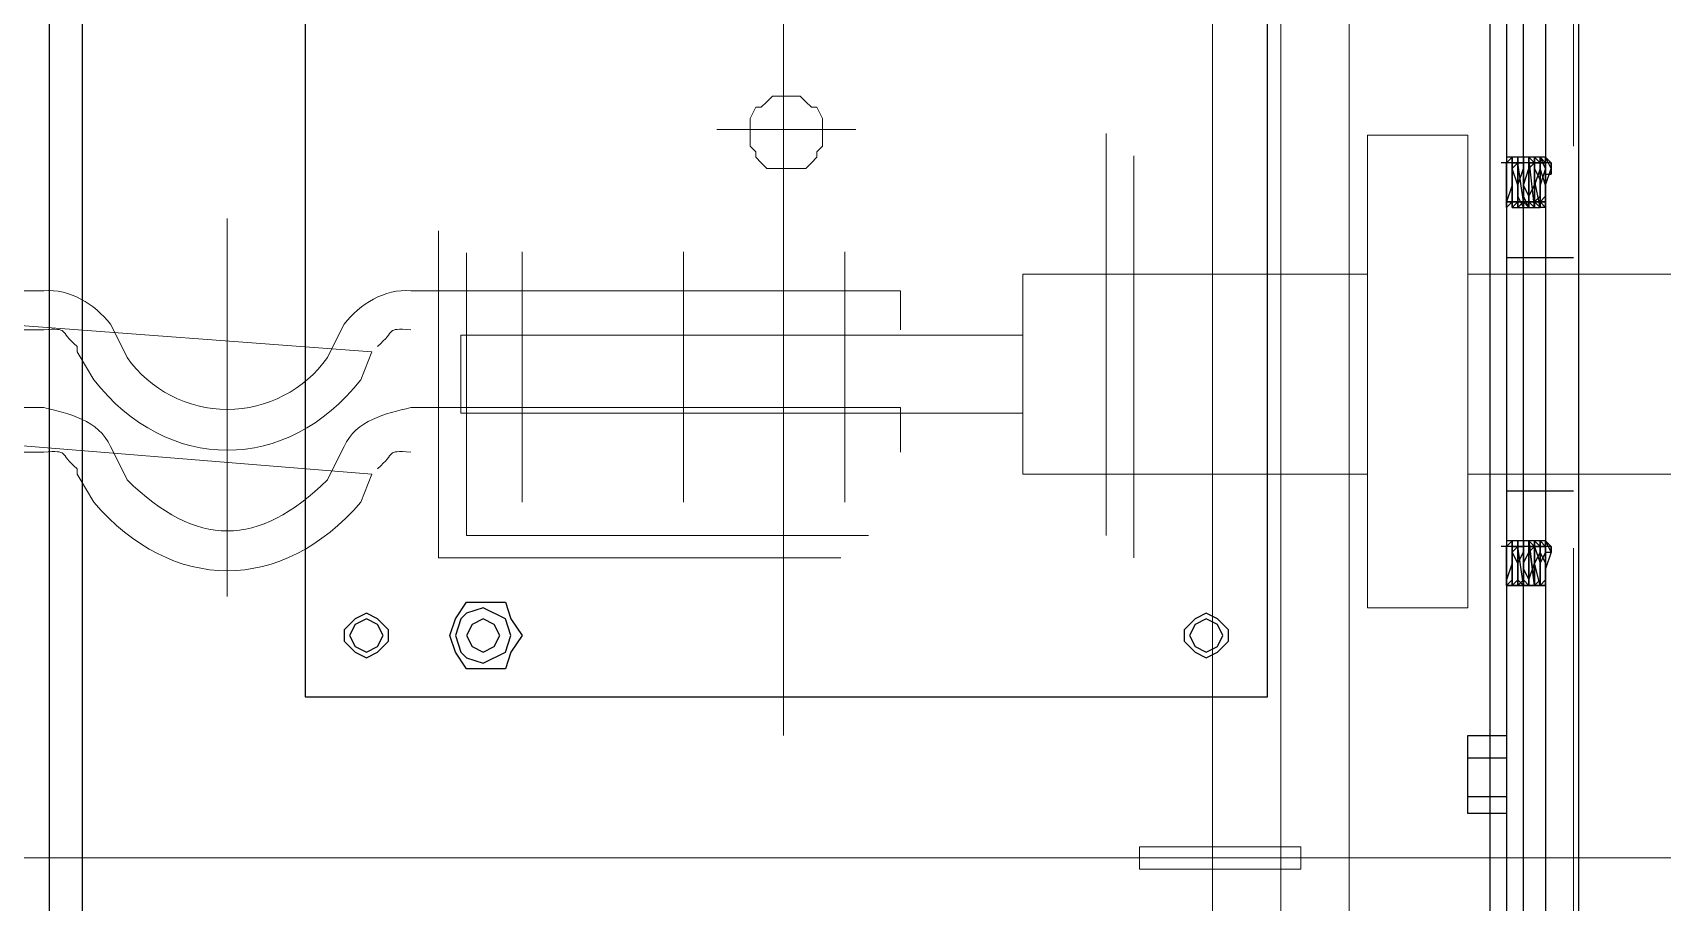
# Model space of a CAD drawing. Header units: metres. Extents: x 531759 to 532310, y 2675082 to 2675319.
# Drawn here: x 532023.9129 to 532024.3181, y 2675224.3689 to 2675224.5853 of the extents above; entities that cross this region are included whole.
import ezdxf

# ---------------------------------------------------------------- set-up
doc = ezdxf.new("R2010")
doc.units = ezdxf.units.M
doc.header["$MEASUREMENT"] = 0
doc.linetypes.add('CENTER2', pattern=[1.125, 0.75, -0.125, 0.125, -0.125])
doc.linetypes.add('PDF_IMPORT', pattern=[1, 0.8, -0.2])
doc.layers.add('IDT', color=7, linetype='Continuous')

# ---------------------------------------------------------------- blocks, each defined once
blk = doc.blocks.new('IDT')
at = {"layer": 'IDT', "color": 0, "linetype": 'CENTER2', "lineweight": 0, "ltscale": 500}
blk.add_line((16.70803310315731, 10.36062258859727), (16.70803310315731, 14.23018017940024), dxfattribs=at)
blk.add_line((16.70803310315731, 10.36062258859727), (16.70803310315731, 14.23018017940024), dxfattribs=at)
at = {"layer": 'IDT', "color": 0, "lineweight": 0}
for p, q in [((16.72503310315713, 10.36062258859727), (16.72503310315713, 14.23018017940024)), ((16.72503310315713, 10.36062258859727), (16.72503310315713, 14.23018017940024)), ((16.69103310315748, 10.36062258859727), (16.69103310315748, 13.10362258859652)), ((16.69103310315748, 10.36062258859727), (16.69103310315748, 13.10362258859652)), ((16.93405344147621, 10.78340298726027), (16.93681974231529, 10.79031873935844)), ((17.00736041371627, 10.78340298726027), (17.00321096245742, 10.79031873935844)), ((16.94235234399392, 10.77925353600142), (16.945118644833, 10.78478613767982)), ((16.99767836077879, 10.77925353600142), (16.99491205993971, 10.78478613767982)), ((17.00736041371627, 10.78201983684073), (17.00736041371627, 10.78340298726027)), ((16.80265415161173, 10.76680518222486), (16.80265415161173, 10.77787038558188)), ((16.94096919357415, 10.77648723516211), (16.94235234399392, 10.77925353600142)), ((16.99906151119856, 10.77648723516211), (16.99767836077879, 10.77925353600142)), ((17.13737655316098, 10.77787038558188), (17.01565931623398, 10.77787038558188)), ((16.92437138853873, 10.76680518222486), (16.80265415161173, 10.76680518222486)), ((17.13737655316098, 10.76680518222486), (17.01565931623398, 10.76680518222486)), ((16.93405344147621, 10.75297367802852), (16.93681974231529, 10.75988943012669)), ((17.00736041371627, 10.75297367802852), (17.00321096245742, 10.75988943012669)), ((16.945118644833, 10.75435682844807), (16.94235234399392, 10.74882422676967)), ((16.99767836077879, 10.74882422676967), (16.99491205993971, 10.75435682844807)), ((17.00736041371627, 10.75159052760898), (17.00736041371627, 10.75297367802852)), ((16.94235234399392, 10.74882422676967), (16.94096919357415, 10.74605792593036)), ((16.99906151119856, 10.74605792593036), (16.99767836077879, 10.74882422676967)), ((16.80265415161173, 10.73775902341265), (16.80265415161173, 10.7474410763499)), ((17.13737655316098, 10.7474410763499), (17.01565931623398, 10.7474410763499)), ((16.92437138853873, 10.73775902341265), (16.80265415161173, 10.73775902341265)), ((17.13737655316098, 10.73775902341265), (17.01565931623398, 10.73775902341265))]:
    blk.add_line(p, q, dxfattribs=at)
at = {"layer": 'IDT', "color": 0, "lineweight": 25}
for p, q in [((16.63390933936697, 11.53860311637584), (16.63390933936697, 10.21769446563337)), ((16.64220870293528, 10.21769446563337), (16.64220870293528, 11.53860311637584)), ((16.64774130461345, 11.53860311637584), (16.64774130461345, 10.21769446563337)), ((16.65604020713116, 10.21769446563337), (16.65604020713116, 11.53860311637584)), ((16.6560406681813, 10.21769446563337), (16.6560406681813, 11.53860311637584)), ((17.00597749382158, 11.53860311637584), (17.00597749382158, 10.21769446563337)), ((17.01427616581421, 10.21769446563337), (17.01427616581421, 11.53860311637584)), ((16.6518907558723, 10.33249595046243), (16.6518907558723, 11.30900014671795)), ((16.6518907558723, 10.86777516285736), (16.66157303933485, 10.86777516285736)), ((16.6518907558723, 10.84841105698263), (16.6518907558723, 10.86777516285736)), ((16.66157303933485, 10.86777516285736), (16.66157303933485, 10.84841105698263)), ((16.6518907558723, 10.8636257115985), (16.66157303933485, 10.8636257115985)), ((16.6518907558723, 10.8539441197114), (16.6518907558723, 10.8636257115985)), ((16.66157303933485, 10.8636257115985), (16.66157303933485, 10.8539441197114)), ((16.66157303933485, 10.8539441197114), (16.6518907558723, 10.8539441197114)), ((16.66157303933485, 10.84841105698263), (16.6518907558723, 10.84841105698263)), ((16.95065124651163, 10.83872900404538), (16.71136622391649, 10.83872900404538)), ((16.71136622391649, 10.83872900404538), (16.71136622391649, 10.28823513703435)), ((16.95065124651163, 10.28823513703435), (16.95065124651163, 10.83872900404538)), ((16.72658087853213, 10.8290469511079), (16.72381457769305, 10.82766380068836)), ((16.72934717937167, 10.82766380068836), (16.72658087853213, 10.8290469511079)), ((16.89947468098561, 10.82766380068836), (16.90085783140492, 10.83181325194721)), ((16.90085783140492, 10.83181325194721), (16.90639043308354, 10.83181325194721)), ((16.90639043308354, 10.83043010152744), (16.90085783140492, 10.82766380068836)), ((16.90639043308354, 10.83181325194721), (16.9105398843424, 10.83181325194721)), ((16.9105398843424, 10.8290469511079), (16.90639043308354, 10.83043010152744)), ((16.9105398843424, 10.83181325194721), (16.91330618518148, 10.82766380068836)), ((16.91192303476217, 10.82766380068836), (16.9105398843424, 10.8290469511079)), ((16.93543659189552, 10.8290469511079), (16.93267029105644, 10.82766380068836)), ((16.93820289273506, 10.82766380068836), (16.93543659189552, 10.8290469511079)), ((16.72381457769305, 10.82766380068836), (16.72104827685396, 10.82489749984904)), ((16.72104827685396, 10.82489749984904), (16.72104827685396, 10.82213119900973)), ((16.72381457769305, 10.82628065026859), (16.72243142727328, 10.8235143494295)), ((16.72658087853213, 10.82766380068836), (16.72381457769305, 10.82628065026859)), ((16.72934717937167, 10.82628065026859), (16.72658087853213, 10.82766380068836)), ((16.73211348021076, 10.82489749984904), (16.72934717937167, 10.82766380068836)), ((16.73073032979099, 10.8235143494295), (16.72934717937167, 10.82628065026859)), ((16.73211348021076, 10.82213119900973), (16.73211348021076, 10.82489749984904)), ((16.89670838014607, 10.8235143494295), (16.89947468098561, 10.82766380068836)), ((16.90085783140492, 10.82766380068836), (16.89947468098561, 10.8235143494295)), ((16.90362413224446, 10.82628065026859), (16.90224098182469, 10.8235143494295)), ((16.90362413224446, 10.82628065026859), (16.90224098182469, 10.8235143494295)), ((16.90639043308354, 10.82766380068836), (16.90362413224446, 10.82628065026859)), ((16.90639043308354, 10.82766380068836), (16.90362413224446, 10.82628065026859)), ((16.90915673392263, 10.82628065026859), (16.90639043308354, 10.82766380068836)), ((16.90915673392263, 10.82628065026859), (16.90639043308354, 10.82766380068836)), ((16.9105398843424, 10.8235143494295), (16.90915673392263, 10.82628065026859)), ((16.9105398843424, 10.8235143494295), (16.90915673392263, 10.82628065026859)), ((16.91330618518148, 10.8235143494295), (16.91192303476217, 10.82766380068836)), ((16.91330618518148, 10.82766380068836), (16.91468933560125, 10.8235143494295)), ((16.93267029105644, 10.82766380068836), (16.92990399021735, 10.82489749984904)), ((16.92990399021735, 10.82489749984904), (16.92990399021735, 10.82213119900973)), ((16.93267029105644, 10.82628065026859), (16.93128714063667, 10.8235143494295)), ((16.93543659189552, 10.82766380068836), (16.93267029105644, 10.82628065026859)), ((16.93820289273506, 10.82628065026859), (16.93543659189552, 10.82766380068836)), ((16.94096919357415, 10.82489749984904), (16.93820289273506, 10.82766380068836)), ((16.93958604315438, 10.8235143494295), (16.93820289273506, 10.82628065026859)), ((16.94096919357415, 10.82213119900973), (16.94096919357415, 10.82489749984904)), ((16.72104827685396, 10.82213119900973), (16.72381457769305, 10.81936489817042)), ((16.72243142727328, 10.8235143494295), (16.72381457769305, 10.82074804859019)), ((16.72381457769305, 10.82074804859019), (16.72658087853213, 10.81936489817042)), ((16.72658087853213, 10.81936489817042), (16.72934717937167, 10.82074804859019)), ((16.72934717937167, 10.82074804859019), (16.73073032979099, 10.8235143494295)), ((16.72934717937167, 10.81936489817042), (16.73211348021076, 10.82213119900973)), ((16.89947468098561, 10.81936489817042), (16.89670838014607, 10.8235143494295)), ((16.89947468098561, 10.8235143494295), (16.90085783140492, 10.81936489817042)), ((16.90224098182469, 10.8235143494295), (16.90362413224446, 10.82074804859019)), ((16.90224098182469, 10.8235143494295), (16.90362413224446, 10.82074804859019)), ((16.90362413224446, 10.82074804859019), (16.90639043308354, 10.81936489817042)), ((16.90362413224446, 10.82074804859019), (16.90639043308354, 10.81936489817042)), ((16.90639043308354, 10.81936489817042), (16.90915673392263, 10.82074804859019)), ((16.90639043308354, 10.81936489817042), (16.90915673392263, 10.82074804859019)), ((16.90915673392263, 10.82074804859019), (16.9105398843424, 10.8235143494295)), ((16.90915673392263, 10.82074804859019), (16.9105398843424, 10.8235143494295)), ((16.91192303476217, 10.81936489817042), (16.91330618518148, 10.8235143494295)), ((16.91468933560125, 10.8235143494295), (16.91330618518148, 10.81936489817042)), ((16.92990399021735, 10.82213119900973), (16.93267029105644, 10.81936489817042)), ((16.93128714063667, 10.8235143494295), (16.93267029105644, 10.82074804859019)), ((16.93267029105644, 10.82074804859019), (16.93543659189552, 10.81936489817042)), ((16.93543659189552, 10.81936489817042), (16.93820289273506, 10.82074804859019)), ((16.93820289273506, 10.82074804859019), (16.93958604315438, 10.8235143494295)), ((16.93820289273506, 10.81936489817042), (16.94096919357415, 10.82213119900973)), ((16.6518907558723, 10.80829969481363), (16.6518907558723, 10.81798174775088)), ((16.72381457769305, 10.81936489817042), (16.72658087853213, 10.81798174775088)), ((16.72658087853213, 10.81798174775088), (16.72934717937167, 10.81936489817042)), ((16.90085783140492, 10.81521544691157), (16.89947468098561, 10.81936489817042)), ((16.90085783140492, 10.81936489817042), (16.90639043308354, 10.81659859733134)), ((16.90639043308354, 10.81659859733134), (16.9105398843424, 10.81798174775088)), ((16.9105398843424, 10.81798174775088), (16.91192303476217, 10.81936489817042)), ((16.91330618518148, 10.81936489817042), (16.9105398843424, 10.81521544691157)), ((16.93267029105644, 10.81936489817042), (16.93543659189552, 10.81798174775088)), ((16.93543659189552, 10.81798174775088), (16.93820289273506, 10.81936489817042)), ((16.90639043308354, 10.81521544691157), (16.90085783140492, 10.81521544691157)), ((16.9105398843424, 10.81521544691157), (16.90639043308354, 10.81521544691157)), ((16.64220870293528, 10.81106599565271), (16.65050760545299, 10.81106599565271)), ((16.64774130461345, 10.81106599565271), (16.64220870293528, 10.81106599565271)), ((16.64220870293528, 10.81106599565271), (16.64359185335459, 10.81106599565271)), ((16.64220870293528, 10.80138394271546), (16.64220870293528, 10.81106599565271)), ((16.64220870293528, 10.81106599565271), (16.64220870293528, 10.80000079229569)), ((16.64220870293528, 10.80691654439386), (16.64220870293528, 10.81106599565271)), ((16.64220870293528, 10.81106599565271), (16.64220870293528, 10.80968284523317)), ((16.64220870293528, 10.80000079229569), (16.64220870293528, 10.81106599565271)), ((16.64220870293528, 10.81106599565271), (16.64220870293528, 10.80553339397432)), ((16.64359185335459, 10.81106599565271), (16.64220870293528, 10.80968284523317)), ((16.64220870293528, 10.80138394271546), (16.64220870293528, 10.81106599565271)), ((16.64220870293528, 10.81106599565271), (16.64359185335459, 10.81106599565271)), ((16.64220870293528, 10.80968284523317), (16.64220870293528, 10.80138394271546)), ((16.64220870293528, 10.80968284523317), (16.64220870293528, 10.80138394271546)), ((16.64359185335459, 10.81106599565271), (16.64497500377436, 10.81106599565271)), ((16.64359185335459, 10.80553339397432), (16.64359185335459, 10.81106599565271)), ((16.64359185335459, 10.81106599565271), (16.64359185335459, 10.80000079229569)), ((16.64359185335459, 10.80553339397432), (16.64359185335459, 10.81106599565271)), ((16.64359185335459, 10.81106599565271), (16.64359185335459, 10.80138394271546)), ((16.64497500377436, 10.81106599565271), (16.64359185335459, 10.81106599565271)), ((16.64359185335459, 10.80000079229569), (16.64359185335459, 10.81106599565271)), ((16.64359185335459, 10.81106599565271), (16.64497500377436, 10.80553339397432)), ((16.64497500377436, 10.81106599565271), (16.64359185335459, 10.80968284523317)), ((16.64359185335459, 10.80138394271546), (16.64359185335459, 10.81106599565271)), ((16.64359185335459, 10.81106599565271), (16.64497500377436, 10.81106599565271)), ((16.64359185335459, 10.80968284523317), (16.64359185335459, 10.80138394271546)), ((16.64497500377436, 10.81106599565271), (16.64635815419413, 10.81106599565271)), ((16.64635815419413, 10.80000079229569), (16.64497500377436, 10.81106599565271)), ((16.64497500377436, 10.81106599565271), (16.64497500377436, 10.80000079229569)), ((16.64497500377436, 10.80553339397432), (16.64497500377436, 10.81106599565271)), ((16.64497500377436, 10.81106599565271), (16.64497500377436, 10.80138394271546)), ((16.64635815419413, 10.81106599565271), (16.64497500377436, 10.81106599565271)), ((16.64497500377436, 10.80000079229569), (16.64497500377436, 10.81106599565271)), ((16.64497500377436, 10.81106599565271), (16.64635815419413, 10.80000079229569)), ((16.64497500377436, 10.80138394271546), (16.64497500377436, 10.81106599565271)), ((16.64497500377436, 10.81106599565271), (16.64635815419413, 10.81106599565271)), ((16.64635815419413, 10.80968284523317), (16.64497500377436, 10.80553339397432)), ((16.64635815419413, 10.81106599565271), (16.64774130461345, 10.81106599565271)), ((16.64635815419413, 10.80968284523317), (16.64635815419413, 10.81106599565271)), ((16.64635815419413, 10.81106599565271), (16.64635815419413, 10.80000079229569)), ((16.64635815419413, 10.802767093135), (16.64635815419413, 10.81106599565271)), ((16.64635815419413, 10.81106599565271), (16.64635815419413, 10.80138394271546)), ((16.64774130461345, 10.81106599565271), (16.64635815419413, 10.81106599565271)), ((16.64635815419413, 10.80000079229569), (16.64635815419413, 10.81106599565271)), ((16.64635815419413, 10.81106599565271), (16.64774130461345, 10.80968284523317)), ((16.64635815419413, 10.80138394271546), (16.64635815419413, 10.81106599565271)), ((16.64635815419413, 10.81106599565271), (16.64635815419413, 10.80968284523317)), ((16.64635815419413, 10.81106599565271), (16.64774130461345, 10.81106599565271)), ((16.64774130461345, 10.80691654439386), (16.64635815419413, 10.80968284523317)), ((16.65050760545299, 10.81106599565271), (16.64774130461345, 10.81106599565271)), ((16.64774130461345, 10.81106599565271), (16.64912445503322, 10.81106599565271)), ((16.64912445503322, 10.80968284523317), (16.64774130461345, 10.81106599565271)), ((16.64774130461345, 10.81106599565271), (16.64774130461345, 10.80000079229569)), ((16.64774130461345, 10.80138394271546), (16.64774130461345, 10.81106599565271)), ((16.64774130461345, 10.81106599565271), (16.64912445503322, 10.80138394271546)), ((16.64912445503322, 10.81106599565271), (16.64774130461345, 10.81106599565271)), ((16.64774130461345, 10.80968284523317), (16.64912445503322, 10.81106599565271)), ((16.64774130461345, 10.80138394271546), (16.64774130461345, 10.81106599565271)), ((16.64774130461345, 10.81106599565271), (16.64774130461345, 10.80553339397432)), ((16.64774130461345, 10.80968284523317), (16.64774130461345, 10.80000079229569)), ((16.64774130461345, 10.80000079229569), (16.64774130461345, 10.80968284523317)), ((16.65050760545299, 10.81106599565271), (16.64912445503322, 10.81106599565271)), ((16.64912445503322, 10.81106599565271), (16.65050760545299, 10.81106599565271)), ((16.64912445503322, 10.81106599565271), (16.64912445503322, 10.80000079229569)), ((16.64912445503322, 10.80138394271546), (16.64912445503322, 10.81106599565271)), ((16.64912445503322, 10.81106599565271), (16.64912445503322, 10.80553339397432)), ((16.65050760545299, 10.81106599565271), (16.64912445503322, 10.81106599565271)), ((16.64912445503322, 10.81106599565271), (16.64912445503322, 10.80000079229569)), ((16.64912445503322, 10.80968284523317), (16.65050760545299, 10.81106599565271)), ((16.64912445503322, 10.80138394271546), (16.64912445503322, 10.81106599565271)), ((16.64912445503322, 10.81106599565271), (16.64912445503322, 10.80553339397432)), ((16.64912445503322, 10.80000079229569), (16.64912445503322, 10.80968284523317)), ((16.64912445503322, 10.80000079229569), (16.64912445503322, 10.80968284523317)), ((16.65050760545299, 10.80138394271546), (16.65050760545299, 10.81106599565271)), ((16.65050760545299, 10.81106599565271), (16.6518907558723, 10.81106599565271)), ((16.6518907558723, 10.81106599565271), (16.65050760545299, 10.81106599565271)), ((16.65050760545299, 10.81106599565271), (16.6518907558723, 10.81106599565271)), ((16.6518907558723, 10.81106599565271), (16.65050760545299, 10.81106599565271)), ((16.65050760545299, 10.81106599565271), (16.6518907558723, 10.81106599565271)), ((16.6518907558723, 10.81106599565271), (16.65050760545299, 10.80968284523317)), ((16.65050760545299, 10.80000079229569), (16.65050760545299, 10.81106599565271)), ((16.65050760545299, 10.81106599565271), (16.65050760545299, 10.80000079229569)), ((16.65050760545299, 10.80138394271546), (16.65050760545299, 10.81106599565271)), ((16.65050760545299, 10.81106599565271), (16.65050760545299, 10.802767093135)), ((16.65050760545299, 10.80968284523317), (16.65050760545299, 10.80000079229569)), ((16.65050760545299, 10.80553339397432), (16.6518907558723, 10.80968284523317)), ((16.6518907558723, 10.80968284523317), (16.6518907558723, 10.81106599565271)), ((16.6518907558723, 10.81106599565271), (16.6518907558723, 10.80138394271546)), ((16.64082555251551, 10.802767093135), (16.64220870293528, 10.80691654439386)), ((16.64220870293528, 10.802767093135), (16.64359185335459, 10.80553339397432)), ((16.64220870293528, 10.80553339397432), (16.64359185335459, 10.802767093135)), ((16.64497500377436, 10.80138394271546), (16.64359185335459, 10.80553339397432)), ((16.64359185335459, 10.802767093135), (16.64497500377436, 10.80553339397432)), ((16.64497500377436, 10.80553339397432), (16.64497500377436, 10.80000079229569)), ((16.64497500377436, 10.80553339397432), (16.64497500377436, 10.80138394271546)), ((16.64774130461345, 10.80553339397432), (16.64635815419413, 10.802767093135)), ((16.64774130461345, 10.80000079229569), (16.64774130461345, 10.80691654439386)), ((16.64912445503322, 10.80553339397432), (16.64774130461345, 10.802767093135)), ((16.64912445503322, 10.80553339397432), (16.65050760545299, 10.802767093135)), ((16.65050760545299, 10.80000079229569), (16.65050760545299, 10.80553339397432)), ((16.6518907558723, 10.70871286460044), (16.6518907558723, 10.80829969481363)), ((16.64220870293528, 10.80000079229569), (16.64082555251551, 10.802767093135)), ((16.64082555251551, 10.802767093135), (16.64082555251551, 10.80138394271546)), ((16.64082555251551, 10.80138394271546), (16.64082555251551, 10.802767093135)), ((16.64220870293528, 10.802767093135), (16.64082555251551, 10.802767093135)), ((16.64082555251551, 10.802767093135), (16.64220870293528, 10.80000079229569)), ((16.64220870293528, 10.80000079229569), (16.64082555251551, 10.80138394271546)), ((16.64082555251551, 10.80138394271546), (16.64220870293528, 10.80138394271546)), ((16.64220870293528, 10.80138394271546), (16.64220870293528, 10.802767093135)), ((16.64359185335459, 10.80000079229569), (16.64220870293528, 10.80138394271546)), ((16.64359185335459, 10.80000079229569), (16.64220870293528, 10.80138394271546)), ((16.64220870293528, 10.80138394271546), (16.64220870293528, 10.80000079229569)), ((16.64220870293528, 10.80138394271546), (16.64359185335459, 10.80138394271546)), ((16.64635815419413, 10.80138394271546), (16.64220870293528, 10.80138394271546)), ((16.64359185335459, 10.80138394271546), (16.64359185335459, 10.802767093135)), ((16.64359185335459, 10.802767093135), (16.64359185335459, 10.80000079229569)), ((16.64497500377436, 10.80000079229569), (16.64359185335459, 10.80138394271546)), ((16.64359185335459, 10.80138394271546), (16.64359185335459, 10.80000079229569)), ((16.64359185335459, 10.80138394271546), (16.64497500377436, 10.80138394271546)), ((16.64497500377436, 10.80138394271546), (16.64635815419413, 10.802767093135)), ((16.64497500377436, 10.80000079229569), (16.64497500377436, 10.80138394271546)), ((16.64635815419413, 10.80000079229569), (16.64497500377436, 10.80138394271546)), ((16.64497500377436, 10.80138394271546), (16.64497500377436, 10.80000079229569)), ((16.64497500377436, 10.80138394271546), (16.64635815419413, 10.80138394271546)), ((16.64635815419413, 10.802767093135), (16.64635815419413, 10.80138394271546)), ((16.64635815419413, 10.80138394271546), (16.64635815419413, 10.80000079229569)), ((16.64635815419413, 10.80138394271546), (16.65050760545299, 10.80138394271546)), ((16.64774130461345, 10.802767093135), (16.64774130461345, 10.80138394271546)), ((16.64774130461345, 10.80000079229569), (16.64774130461345, 10.80138394271546)), ((16.64774130461345, 10.80138394271546), (16.64774130461345, 10.80000079229569)), ((16.64912445503322, 10.80138394271546), (16.64774130461345, 10.80138394271546)), ((16.65050760545299, 10.802767093135), (16.64912445503322, 10.80138394271546)), ((16.64912445503322, 10.80000079229569), (16.64912445503322, 10.80138394271546)), ((16.64912445503322, 10.80138394271546), (16.64912445503322, 10.80000079229569)), ((16.65050760545299, 10.80138394271546), (16.64912445503322, 10.80138394271546)), ((16.65050760545299, 10.802767093135), (16.65050760545299, 10.80138394271546)), ((16.6518907558723, 10.80138394271546), (16.65050760545299, 10.80000079229569)), ((16.65050760545299, 10.80000079229569), (16.65050760545299, 10.80138394271546)), ((16.65050760545299, 10.80138394271546), (16.6518907558723, 10.80138394271546)), ((16.6518907558723, 10.80138394271546), (16.65327390629207, 10.80138394271546)), ((16.64220870293528, 10.80000079229569), (16.64359185335459, 10.80000079229569)), ((16.64359185335459, 10.80000079229569), (16.64497500377436, 10.80000079229569)), ((16.64497500377436, 10.80000079229569), (16.64635815419413, 10.80000079229569)), ((16.64635815419413, 10.80000079229569), (16.64774130461345, 10.80000079229569)), ((16.64774130461345, 10.80000079229569), (16.64912445503322, 10.80000079229569)), ((16.64912445503322, 10.80000079229569), (16.65050760545299, 10.80000079229569)), ((16.65050760545299, 10.80000079229569), (16.6518907558723, 10.80000079229569)), ((16.6518907558723, 10.78755243851913), (16.63529295083688, 10.78755243851913)), ((16.6518907558723, 10.72946012089494), (16.63529295083688, 10.72946012089494)), ((16.64220870293528, 10.70456341334159), (16.64220870293528, 10.71701176711815)), ((16.64220870293528, 10.71701176711815), (16.64220870293528, 10.71147916543975)), ((16.64359185335459, 10.71562861669861), (16.64220870293528, 10.71701176711815)), ((16.64220870293528, 10.71701176711815), (16.64359185335459, 10.71701176711815)), ((16.64220870293528, 10.70456341334159), (16.64220870293528, 10.71701176711815)), ((16.64220870293528, 10.71701176711815), (16.64220870293528, 10.7073297141809)), ((16.64359185335459, 10.71562861669861), (16.64220870293528, 10.71424546627907)), ((16.64220870293528, 10.70594656376113), (16.64220870293528, 10.71562861669861)), ((16.64220870293528, 10.71562861669861), (16.64359185335459, 10.71562861669861)), ((16.64220870293528, 10.71562861669861), (16.64220870293528, 10.70594656376113)), ((16.65050760545299, 10.71562861669861), (16.64220870293528, 10.71562861669861)), ((16.64220870293528, 10.71562861669861), (16.64220870293528, 10.71147916543975)), ((16.64359185335459, 10.70456341334159), (16.64359185335459, 10.71701176711815)), ((16.64359185335459, 10.71701176711815), (16.64497500377436, 10.71009601502021)), ((16.64497500377436, 10.71701176711815), (16.64359185335459, 10.71701176711815)), ((16.64359185335459, 10.71701176711815), (16.64497500377436, 10.71562861669861)), ((16.64359185335459, 10.70456341334159), (16.64359185335459, 10.71701176711815)), ((16.64359185335459, 10.71701176711815), (16.64359185335459, 10.71009601502021)), ((16.64497500377436, 10.71562861669861), (16.64359185335459, 10.71424546627907)), ((16.64359185335459, 10.70594656376113), (16.64359185335459, 10.71562861669861)), ((16.64497500377436, 10.71562861669861), (16.64359185335459, 10.71562861669861)), ((16.64359185335459, 10.71562861669861), (16.64497500377436, 10.71562861669861)), ((16.64359185335459, 10.71147916543975), (16.64359185335459, 10.71562861669861)), ((16.64359185335459, 10.71562861669861), (16.64359185335459, 10.70594656376113)), ((16.64497500377436, 10.70456341334159), (16.64497500377436, 10.71701176711815)), ((16.64497500377436, 10.71701176711815), (16.64635815419413, 10.70456341334159)), ((16.64635815419413, 10.71701176711815), (16.64497500377436, 10.71701176711815)), ((16.64497500377436, 10.71701176711815), (16.64635815419413, 10.71562861669861)), ((16.64497500377436, 10.70456341334159), (16.64497500377436, 10.71701176711815)), ((16.64497500377436, 10.71701176711815), (16.64635815419413, 10.70456341334159)), ((16.64497500377436, 10.70594656376113), (16.64497500377436, 10.71562861669861)), ((16.64497500377436, 10.71562861669861), (16.64635815419413, 10.71562861669861)), ((16.64497500377436, 10.71562861669861), (16.64635815419413, 10.71562861669861)), ((16.64497500377436, 10.71147916543975), (16.64497500377436, 10.71562861669861)), ((16.64497500377436, 10.71562861669861), (16.64497500377436, 10.70594656376113)), ((16.64635815419413, 10.70456341334159), (16.64635815419413, 10.71701176711815)), ((16.64635815419413, 10.71701176711815), (16.64774130461345, 10.71424546627907)), ((16.64774130461345, 10.71701176711815), (16.64635815419413, 10.71701176711815)), ((16.64635815419413, 10.71701176711815), (16.64774130461345, 10.71562861669861)), ((16.64635815419413, 10.70456341334159), (16.64635815419413, 10.71701176711815)), ((16.64635815419413, 10.71701176711815), (16.64635815419413, 10.71424546627907)), ((16.64635815419413, 10.70594656376113), (16.64635815419413, 10.71562861669861)), ((16.64635815419413, 10.71562861669861), (16.64635815419413, 10.71424546627907)), ((16.64635815419413, 10.71562861669861), (16.64774130461345, 10.71562861669861)), ((16.64635815419413, 10.71562861669861), (16.64774130461345, 10.71562861669861)), ((16.64635815419413, 10.7073297141809), (16.64635815419413, 10.71562861669861)), ((16.64635815419413, 10.71562861669861), (16.64635815419413, 10.70594656376113)), ((16.64774130461345, 10.71562861669861), (16.64912445503322, 10.71701176711815)), ((16.65050760545299, 10.71701176711815), (16.64774130461345, 10.71701176711815)), ((16.64774130461345, 10.70456341334159), (16.64774130461345, 10.71701176711815)), ((16.64774130461345, 10.71701176711815), (16.64912445503322, 10.71424546627907)), ((16.64774130461345, 10.70594656376113), (16.64774130461345, 10.71562861669861)), ((16.64774130461345, 10.71562861669861), (16.64912445503322, 10.70594656376113)), ((16.64774130461345, 10.70456341334159), (16.64774130461345, 10.71562861669861)), ((16.64774130461345, 10.70594656376113), (16.64774130461345, 10.71562861669861)), ((16.64774130461345, 10.71562861669861), (16.64774130461345, 10.71147916543975)), ((16.64774130461345, 10.71562861669861), (16.64912445503322, 10.71562861669861)), ((16.64774130461345, 10.71562861669861), (16.64912445503322, 10.71562861669861)), ((16.64912445503322, 10.71701176711815), (16.64912445503322, 10.70456341334159)), ((16.64912445503322, 10.71562861669861), (16.65050760545299, 10.71701176711815)), ((16.64912445503322, 10.70456341334159), (16.64912445503322, 10.71701176711815)), ((16.64912445503322, 10.71701176711815), (16.64912445503322, 10.71562861669861)), ((16.64912445503322, 10.70594656376113), (16.64912445503322, 10.71562861669861)), ((16.64912445503322, 10.71562861669861), (16.64912445503322, 10.71147916543975)), ((16.64912445503322, 10.70456341334159), (16.64912445503322, 10.71562861669861)), ((16.64912445503322, 10.70594656376113), (16.64912445503322, 10.71562861669861)), ((16.64912445503322, 10.71562861669861), (16.64912445503322, 10.71147916543975)), ((16.64912445503322, 10.71562861669861), (16.65050760545299, 10.71562861669861)), ((16.64912445503322, 10.71562861669861), (16.65050760545299, 10.71562861669861)), ((16.65050760545299, 10.71562861669861), (16.6518907558723, 10.71701176711815)), ((16.6518907558723, 10.71701176711815), (16.65050760545299, 10.71562861669861)), ((16.65050760545299, 10.70456341334159), (16.65050760545299, 10.71701176711815)), ((16.65050760545299, 10.71701176711815), (16.65050760545299, 10.71562861669861)), ((16.65050760545299, 10.71701176711815), (16.65050760545299, 10.70456341334159)), ((16.65050760545299, 10.70594656376113), (16.65050760545299, 10.71562861669861)), ((16.65050760545299, 10.71562861669861), (16.65050760545299, 10.70456341334159)), ((16.65050760545299, 10.71562861669861), (16.6518907558723, 10.71562861669861)), ((16.65050760545299, 10.71147916543975), (16.6518907558723, 10.71562861669861)), ((16.65050760545299, 10.70594656376113), (16.65050760545299, 10.71562861669861)), ((16.65050760545299, 10.71562861669861), (16.65050760545299, 10.7073297141809)), ((16.65050760545299, 10.71562861669861), (16.6518907558723, 10.71562861669861)), ((16.6518907558723, 10.71562861669861), (16.65050760545299, 10.71562861669861)), ((16.6518907558723, 10.71562861669861), (16.6518907558723, 10.71701176711815)), ((16.6518907558723, 10.71701176711815), (16.6518907558723, 10.71562861669861)), ((16.6518907558723, 10.71562861669861), (16.6518907558723, 10.70594656376113)), ((16.64220870293528, 10.71147916543975), (16.64082555251551, 10.7073297141809)), ((16.64220870293528, 10.71424546627907), (16.64220870293528, 10.70594656376113)), ((16.64220870293528, 10.71147916543975), (16.64359185335459, 10.7073297141809)), ((16.64220870293528, 10.7073297141809), (16.64359185335459, 10.71147916543975)), ((16.64359185335459, 10.71424546627907), (16.64359185335459, 10.70594656376113)), ((16.64359185335459, 10.7073297141809), (16.64497500377436, 10.71147916543975)), ((16.64635815419413, 10.71424546627907), (16.64497500377436, 10.71147916543975)), ((16.64497500377436, 10.71147916543975), (16.64497500377436, 10.70594656376113)), ((16.64635815419413, 10.71424546627907), (16.64774130461345, 10.71147916543975)), ((16.64774130461345, 10.71147916543975), (16.64635815419413, 10.7073297141809)), ((16.64774130461345, 10.71424546627907), (16.64774130461345, 10.70456341334159)), ((16.64912445503322, 10.71147916543975), (16.64774130461345, 10.7073297141809)), ((16.64774130461345, 10.71147916543975), (16.64774130461345, 10.70594656376113)), ((16.64912445503322, 10.71424546627907), (16.64912445503322, 10.70456341334159)), ((16.64912445503322, 10.71147916543975), (16.65050760545299, 10.7073297141809)), ((16.65050760545299, 10.70456341334159), (16.65050760545299, 10.71147916543975)), ((16.64220870293528, 10.70871286460044), (16.64082555251551, 10.70871286460044)), ((16.64082555251551, 10.70594656376113), (16.64082555251551, 10.70871286460044)), ((16.64082555251551, 10.70871286460044), (16.64082555251551, 10.7073297141809)), ((16.64082555251551, 10.7073297141809), (16.64220870293528, 10.70456341334159)), ((16.64082555251551, 10.7073297141809), (16.64082555251551, 10.70594656376113)), ((16.64082555251551, 10.7073297141809), (16.64220870293528, 10.70456341334159)), ((16.64220870293528, 10.70594656376113), (16.64220870293528, 10.7073297141809)), ((16.64220870293528, 10.7073297141809), (16.64359185335459, 10.70456341334159)), ((16.64359185335459, 10.71009601502021), (16.64497500377436, 10.7073297141809)), ((16.64359185335459, 10.7073297141809), (16.64359185335459, 10.70456341334159)), ((16.64359185335459, 10.70594656376113), (16.64359185335459, 10.7073297141809)), ((16.64497500377436, 10.71009601502021), (16.64497500377436, 10.70456341334159)), ((16.64497500377436, 10.70594656376113), (16.64635815419413, 10.7073297141809)), ((16.64497500377436, 10.7073297141809), (16.64497500377436, 10.70456341334159)), ((16.64635815419413, 10.7073297141809), (16.64635815419413, 10.70594656376113)), ((16.64774130461345, 10.7073297141809), (16.64774130461345, 10.70594656376113)), ((16.65050760545299, 10.7073297141809), (16.64912445503322, 10.70594656376113)), ((16.65050760545299, 10.7073297141809), (16.65050760545299, 10.70594656376113)), ((16.64220870293528, 10.70456341334159), (16.64082555251551, 10.70594656376113)), ((16.64082555251551, 10.70594656376113), (16.64220870293528, 10.70594656376113)), ((16.64359185335459, 10.70456341334159), (16.64220870293528, 10.70594656376113)), ((16.64220870293528, 10.70594656376113), (16.64220870293528, 10.70456341334159)), ((16.64220870293528, 10.70594656376113), (16.64359185335459, 10.70594656376113)), ((16.64635815419413, 10.70594656376113), (16.64220870293528, 10.70594656376113)), ((16.64220870293528, 10.70456341334159), (16.64359185335459, 10.70456341334159)), ((16.64497500377436, 10.70456341334159), (16.64359185335459, 10.70594656376113)), ((16.64359185335459, 10.70594656376113), (16.64359185335459, 10.70456341334159)), ((16.64359185335459, 10.70594656376113), (16.64497500377436, 10.70594656376113)), ((16.64359185335459, 10.70456341334159), (16.64497500377436, 10.70456341334159)), ((16.64635815419413, 10.70456341334159), (16.64497500377436, 10.70594656376113)), ((16.64497500377436, 10.70594656376113), (16.64497500377436, 10.70456341334159)), ((16.64497500377436, 10.70594656376113), (16.64635815419413, 10.70594656376113)), ((16.64497500377436, 10.70456341334159), (16.64635815419413, 10.70456341334159)), ((16.64635815419413, 10.70594656376113), (16.64635815419413, 10.70456341334159)), ((16.64635815419413, 10.70594656376113), (16.65050760545299, 10.70594656376113)), ((16.64635815419413, 10.70456341334159), (16.64774130461345, 10.70456341334159)), ((16.64774130461345, 10.70456341334159), (16.64774130461345, 10.70594656376113)), ((16.64912445503322, 10.70594656376113), (16.64774130461345, 10.70594656376113)), ((16.64774130461345, 10.70594656376113), (16.64774130461345, 10.70456341334159)), ((16.64774130461345, 10.70456341334159), (16.64912445503322, 10.70456341334159)), ((16.64912445503322, 10.70456341334159), (16.64912445503322, 10.70594656376113)), ((16.64912445503322, 10.70594656376113), (16.64912445503322, 10.70456341334159)), ((16.65050760545299, 10.70594656376113), (16.64912445503322, 10.70594656376113)), ((16.64912445503322, 10.70456341334159), (16.65050760545299, 10.70456341334159)), ((16.6518907558723, 10.70594656376113), (16.65050760545299, 10.70456341334159)), ((16.65050760545299, 10.70456341334159), (16.65050760545299, 10.70594656376113)), ((16.65050760545299, 10.70594656376113), (16.6518907558723, 10.70594656376113)), ((16.65050760545299, 10.70456341334159), (16.6518907558723, 10.70456341334159)), ((16.6518907558723, 10.70594656376113), (16.65327390629207, 10.70594656376113))]:
    blk.add_line(p, q, dxfattribs=at)
at = {"layer": 'IDT', "color": 0, "linetype": 'PDF_IMPORT', "lineweight": 13, "ltscale": 0.1758333333333333}
blk.add_line((16.63529295083688, 11.42380163154701), (16.63529295083688, 10.33249595046243), dxfattribs=at)
at = {"layer": 'IDT', "color": 0, "lineweight": 13}
for p, q in [((16.70306732139878, 10.87607406537529), (16.70306732139878, 10.88160712810384)), ((16.70306732139878, 10.88160712810384), (16.74317868356755, 10.88160712810384)), ((16.74317868356755, 10.88160712810384), (16.74317868356755, 10.87607406537529)), ((16.26460863837727, 10.87884036621438), (16.69476841888107, 10.87884036621438)), ((16.62007829622124, 10.87884036621438), (18.11111444857741, 10.87884036621438)), ((16.74317868356755, 10.87607406537529), (16.70306732139878, 10.87607406537529)), ((16.83170031042371, 10.84841105698263), (16.83170031042371, 10.27716993367733)), ((16.97001535238613, 10.81383229649202), (16.97001535238613, 10.75020737718921)), ((16.81648565580807, 10.79031873935844), (16.81648565580807, 10.75850627970692)), ((16.85659701797684, 10.79031873935844), (16.85659701797684, 10.75850627970692)), ((16.89670838014607, 10.79031873935844), (16.89670838014607, 10.75850627970692)), ((16.97001535238613, 10.78340298726027), (16.97001535238613, 10.71977806795746)), ((16.81648565580807, 10.75988943012669), (16.81648565580807, 10.72807697047517)), ((16.85659701797684, 10.75988943012669), (16.85659701797684, 10.72807697047517)), ((16.89670838014607, 10.75988943012669), (16.89670838014607, 10.72807697047517)), ((16.83170031042371, 10.71424546627907), (16.83170031042371, 10.68243300662755)), ((16.84829811545913, 10.69764766124342), (16.81371935496853, 10.69764766124342))]:
    blk.add_line(p, q, dxfattribs=at)
at = {"layer": 'IDT', "color": 0, "lineweight": 9}
for p, q in [((16.66157280880978, 10.81659859733134), (16.68646951636291, 10.81659859733134)), ((16.66157280880978, 10.69903081166319), (16.66157280880978, 10.81659859733134)), ((16.68646951636291, 10.81659859733134), (16.68646951636291, 10.69903081166319)), ((16.57720063321247, 10.78340298726027), (16.66157280880978, 10.78340298726027)), ((16.68646951636291, 10.78340298726027), (16.77222484237998, 10.78340298726027)), ((16.77222484237998, 10.78340298726027), (16.77222484237998, 10.7336095721538)), ((16.77222484237998, 10.7681883326444), (16.91192303476217, 10.7681883326444)), ((16.91192303476217, 10.7681883326444), (16.91192303476217, 10.74882422676967)), ((16.91192303476217, 10.74882422676967), (16.77222484237998, 10.74882422676967)), ((16.66157280880978, 10.7336095721538), (16.57720063321247, 10.7336095721538)), ((16.77222484237998, 10.7336095721538), (16.68646951636291, 10.7336095721538)), ((16.68646951636291, 10.69903081166319), (16.66157280880978, 10.69903081166319))]:
    blk.add_line(p, q, dxfattribs=at)
at = {"layer": 'IDT', "color": 0, "linetype": 'PDF_IMPORT', "lineweight": 13, "ltscale": 0.04249999999999998}
for p, q in [((16.74456183398732, 10.80415024355455), (16.74456183398732, 10.32281389752495)), ((16.91745563644079, 10.80415024355455), (16.74456183398732, 10.80415024355455)), ((16.91745563644079, 10.32281389752495), (16.91745563644079, 10.80415024355455))]:
    blk.add_line(p, q, dxfattribs=at)
at = {"layer": 'IDT', "color": 0, "linetype": 'PDF_IMPORT', "lineweight": 13, "ltscale": 0.04583333333333339}
for p, q in [((16.75147758608571, 10.79861764187615), (16.75147758608571, 10.32834649920335)), ((16.9105398843424, 10.79861764187615), (16.75147758608571, 10.79861764187615)), ((16.9105398843424, 10.32834649920335), (16.9105398843424, 10.79861764187615))]:
    blk.add_line(p, q, dxfattribs=at)
at = {"layer": 'IDT', "color": 0, "linetype": 'PDF_IMPORT', "lineweight": 0, "ltscale": 0.07333333333333325}
for p, q in [((16.93405344147621, 10.78340298726027), (17.13737655316098, 10.76680518222486)), ((16.93405344147621, 10.75297367802852), (17.13737655316098, 10.73775902341265))]:
    blk.add_line(p, q, dxfattribs=at)
at = {"layer": 'IDT', "color": 0, "lineweight": 20}
for p, q in [((16.82478455832577, 10.70594656376113), (16.82616770874509, 10.7073297141809)), ((16.82616770874509, 10.7073297141809), (16.83584976168257, 10.7073297141809)), ((16.83584976168257, 10.7073297141809), (16.83723291210234, 10.70594656376113)), ((16.82201825748623, 10.70179711250228), (16.823401407906, 10.70318026292205)), ((16.823401407906, 10.70456341334159), (16.82478455832577, 10.70594656376113)), ((16.823401407906, 10.70318026292205), (16.823401407906, 10.70456341334159)), ((16.83723291210234, 10.70594656376113), (16.83861606252211, 10.70456341334159)), ((16.83861606252211, 10.70456341334159), (16.83861606252211, 10.70318026292205)), ((16.83861606252211, 10.70318026292205), (16.83999921294142, 10.70179711250228)), ((16.82201825748623, 10.69488136040434), (16.82201825748623, 10.70179711250228)), ((16.83999921294142, 10.70179711250228), (16.83999921294142, 10.69488136040434)), ((16.823401407906, 10.69211505956503), (16.82201825748623, 10.69488136040434)), ((16.82478455832577, 10.69211505956503), (16.823401407906, 10.69211505956503)), ((16.82616770874509, 10.69073190914526), (16.82478455832577, 10.69211505956503)), ((16.83723291210234, 10.69211505956503), (16.83584976168257, 10.69073190914526)), ((16.83861606252211, 10.69211505956503), (16.83723291210234, 10.69211505956503)), ((16.83999921294142, 10.69488136040434), (16.83861606252211, 10.69211505956503)), ((16.82755085916486, 10.68934875872571), (16.82616770874509, 10.69073190914526)), ((16.83170031042371, 10.68934875872571), (16.82755085916486, 10.68934875872571)), ((16.83446661126325, 10.68934875872571), (16.83170031042371, 10.68934875872571)), ((16.83584976168257, 10.69073190914526), (16.83446661126325, 10.68934875872571))]:
    blk.add_line(p, q, dxfattribs=at)
at = {"layer": 'IDT', "color": 0, "lineweight": 0}
blk.add_arc((16.97001535238613, 10.73677677339435), 0.03047793271668542, 35.2266674644526, 144.7733325355474, dxfattribs=at)
for points in [[(16.93681974231529, 10.79031873935844), (16.95629911072527, 10.81309461626813), (16.98373159404744, 10.81309461626813), (17.00321096245742, 10.79031873935844)], [(16.945118644833, 10.78478613767982), (16.96236192006452, 10.80172973032029), (16.97766878470819, 10.80172973032029), (16.99491205993971, 10.78478613767982)], [(16.93267029105644, 10.78201983684073), (16.92792147461594, 10.77800870062367), (16.93094135303207, 10.77750154546982), (16.92437138853873, 10.77787038558188)], [(16.93681974231529, 10.75988943012669), (16.95507732785453, 10.78326467221825), (16.98495337691818, 10.78326467221825), (17.00321096245742, 10.75988943012669)], [(17.01565931623398, 10.77787038558188), (17.00908935174064, 10.77750154546982), (17.01210923015677, 10.77800870062367), (17.00736041371627, 10.78201983684073)], [(16.94096919357415, 10.77648723516211), (16.93801847267903, 10.769917270669), (16.93061861793402, 10.76830359517942), (16.92437138853873, 10.76680518222486)], [(17.01565931623398, 10.76680518222486), (17.00941208683869, 10.76830359517942), (17.00201223209368, 10.769917270669), (16.99906151119856, 10.77648723516211)], [(16.93267029105644, 10.75159052760898), (16.92792147461594, 10.74757939139192), (16.93094135303207, 10.74707223623807), (16.92437138853873, 10.7474410763499)], [(17.01565931623398, 10.7474410763499), (17.00908935174064, 10.74707223623807), (17.01210923015677, 10.74757939139192), (17.00736041371627, 10.75159052760898)], [(16.94096919357415, 10.74605792593036), (16.93700416237132, 10.74100942689881), (16.93091830052506, 10.73722881575179), (16.92437138853873, 10.73775902341265)], [(17.01565931623398, 10.73775902341265), (17.00911240424765, 10.73722881575179), (17.00302654240139, 10.74100942689881), (16.99906151119856, 10.74605792593036)]]:
    blk.add_open_spline(points, degree=3, dxfattribs=at)

msp = doc.modelspace()

# ---------------------------------------------------------------- block references
at = {"layer": 'IDT', "color": 8, "rotation": 180}
msp.add_blockref('IDT', (532040.9312843675, 2675235.258854317), dxfattribs=at)

doc.saveas('drawing.dxf')
